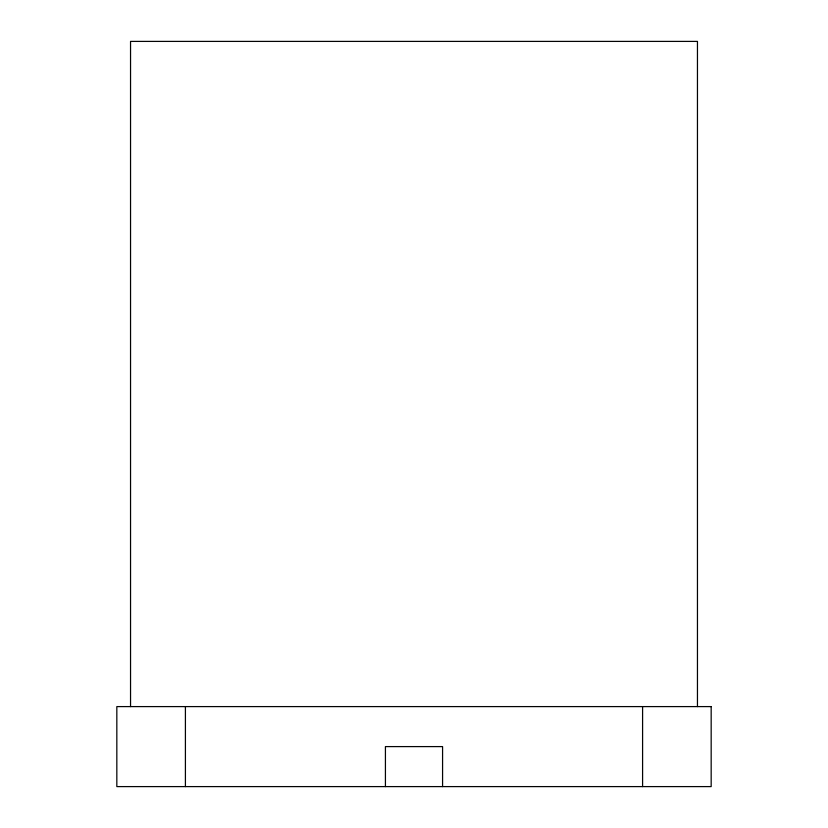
<?xml version="1.0" encoding="UTF-8"?>
<svg xmlns="http://www.w3.org/2000/svg" width="828" height="828" viewBox="0 0 828 828"><rect width="100%" height="100%" fill="white"/><g stroke="black" fill="none" stroke-linecap="round" stroke-linejoin="round"><path stroke-width="1.24" d="M697.455 706.595L697.455 41.4L130.545 41.4L130.545 706.595M642.59 706.595L642.59 786.6M442.576 786.6L442.576 746.597L385.424 746.597L385.424 786.6M185.41 706.595L185.41 786.6M711.169 706.595L116.831 706.595L116.831 786.6L711.169 786.6L711.169 706.595"/></g></svg>
